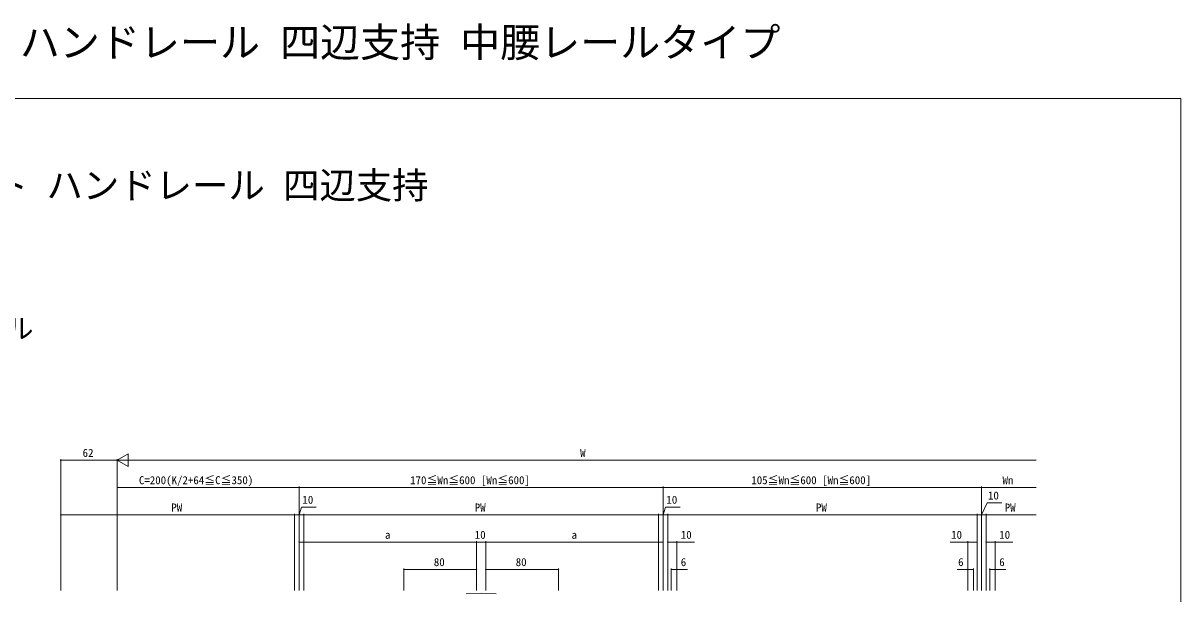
# Model space of a CAD drawing. Units: millimetres, scale not verified. Extents: x -990 to 990, y -1600 to 1603.
# Drawn here: x -282 to 990, y 976 to 1603 of the extents above; entities that cross this region are included whole.
import ezdxf
from ezdxf.enums import TextEntityAlignment as Align

# ---------------------------------------------------------------- set-up
doc = ezdxf.new("R2010")
doc.units = ezdxf.units.MM
doc.header["$LTSCALE"] = 8
doc.linetypes.add('DASHED3', pattern=[4, 3, -1])
for name, color, linetype, lineweight in [('0-0_0', 3, 'Continuous', 9), ('0-1_USER1', 7, 'Continuous', 9), ('0-3_YKK_11', 4, 'DASHED3', 9), ('0-6_YKK_D', 6, 'Continuous', 9)]:
    doc.layers.add(name, color=color, linetype=linetype, lineweight=lineweight)
doc.styles.add('ＭＳ ゴシック', font='')
doc.styles.get('ＭＳ ゴシック').set_extended_font_data('MS Gothic')

msp = doc.modelspace()

# ---------------------------------------------------------------- linework, layer by layer
at = {"layer": '0-1_USER1'}
for p, q in [((-990, 1520), (990, 1520)), ((990, 1520), (990, -1600))]:
    msp.add_line(p, q, dxfattribs=at)
at = {"layer": '0-3_YKK_11', "linetype": 'Continuous'}
for q in [(204.464, 975.818), (237.534, 975.818)]:
    msp.add_line((220.999, 976.395), q, dxfattribs=at)
at = {"layer": '0-6_YKK_D'}
for p, q in [((-241.001, 979.645), (-241.001, 1123.645)), ((-241.001, 1122.645), (-179.001, 1122.645)), ((-179.001, 1122.645), (-166.877, 1129.645)), ((-179.001, 979.645), (-179.001, 1123.645)), ((-179.001, 979.645), (-179.001, 1123.645)), ((-179.001, 1122.645), (-166.877, 1115.645)), ((-179.001, 1122.645), (-154.752, 1122.645)), ((-166.877, 1115.645), (-166.877, 1129.645)), ((-165.001, 1122.645), (830.999, 1122.645)), ((-179.001, 979.645), (-179.001, 1093.645)), ((-179.001, 1092.645), (20.999, 1092.645)), ((20.999, 979.645), (20.999, 1093.645)), ((20.999, 979.645), (20.999, 1093.645)), ((20.999, 1092.645), (420.999, 1092.645)), ((420.999, 979.645), (420.999, 1093.645)), ((420.999, 979.645), (420.999, 1093.645)), ((420.999, 1092.645), (770.999, 1092.645)), ((770.999, 979.645), (770.999, 1093.645)), ((770.999, 979.645), (770.999, 1093.645)), ((770.999, 1092.645), (830.999, 1092.645)), ((-241.001, 979.645), (-241.001, 1063.645)), ((-241.001, 1062.645), (15.999, 1062.645)), ((15.999, 979.645), (15.999, 1063.645)), ((15.999, 979.645), (15.999, 1063.645)), ((15.999, 1062.645), (25.999, 1062.645)), ((25.999, 979.645), (25.999, 1063.645)), ((25.999, 979.645), (25.999, 1063.645)), ((25.999, 1062.645), (415.999, 1062.645)), ((415.999, 979.645), (415.999, 1063.645)), ((415.999, 979.645), (415.999, 1063.645)), ((415.999, 1062.645), (425.999, 1062.645)), ((425.999, 979.645), (425.999, 1063.645)), ((425.999, 979.645), (425.999, 1063.645)), ((425.999, 1062.645), (765.999, 1062.645)), ((765.999, 979.645), (765.999, 1063.645)), ((765.999, 979.645), (765.999, 1063.645)), ((765.999, 1062.645), (775.999, 1062.645)), ((775.999, 979.645), (775.999, 1063.645)), ((775.999, 979.645), (775.999, 1063.645)), ((775.999, 1062.645), (830.999, 1062.645)), ((20.999, 979.645), (20.999, 1033.645)), ((20.999, 1032.645), (215.999, 1032.645)), ((215.999, 979.645), (215.999, 1033.645)), ((215.999, 979.645), (215.999, 1033.645)), ((215.999, 1032.645), (225.999, 1032.645)), ((225.999, 979.645), (225.999, 1033.645)), ((225.999, 979.645), (225.999, 1033.645)), ((225.999, 1032.645), (420.999, 1032.645)), ((420.999, 979.645), (420.999, 1033.645)), ((425.999, 979.645), (425.999, 1033.645)), ((435.999, 979.645), (435.999, 1033.645)), ((755.999, 979.645), (755.999, 1033.645)), ((765.999, 979.645), (765.999, 1033.645)), ((775.999, 979.645), (775.999, 1033.645)), ((785.999, 979.645), (785.999, 1033.645)), ((135.999, 979.645), (135.999, 1003.645)), ((215.999, 1002.645), (135.999, 1002.645)), ((215.999, 979.645), (215.999, 1003.645)), ((225.999, 979.645), (225.999, 1003.645)), ((225.999, 1002.645), (305.999, 1002.645)), ((305.999, 979.645), (305.999, 1003.645)), ((429.999, 979.645), (429.999, 1003.645)), ((435.999, 979.645), (435.999, 1003.645)), ((755.999, 979.645), (755.999, 1003.645)), ((761.999, 979.645), (761.999, 1003.645)), ((779.999, 979.645), (779.999, 1003.645)), ((785.999, 979.645), (785.999, 1003.645))]:
    msp.add_line(p, q, dxfattribs=at)
for points in [[(20.999, 1062.645), (23.549, 1071.145), (39.629, 1071.145)], [(420.999, 1062.645), (423.549, 1071.145), (439.629, 1071.145)], [(770.999, 1062.645), (777.003, 1075.797), (793.083, 1075.797)], [(425.999, 1032.645), (435.999, 1032.645), (455.479, 1032.645)], [(765.999, 1032.645), (755.999, 1032.645), (736.519, 1032.645)], [(775.999, 1032.645), (785.999, 1032.645), (805.479, 1032.645)], [(429.999, 1002.645), (435.999, 1002.645), (447.799, 1002.645)], [(761.999, 1002.645), (755.999, 1002.645), (744.199, 1002.645)], [(779.999, 1002.645), (785.999, 1002.645), (797.799, 1002.645)]]:
    msp.add_lwpolyline(points, dxfattribs=at)
for centre, start, end in [((-241.001, 1122.645), 0, 180), ((-241.001, 1122.645), 180, 0), ((-179.001, 1092.645), 0, 180), ((-179.001, 1092.645), 180, 0), ((20.999, 1092.645), 0, 180), ((20.999, 1092.645), 0, 180), ((20.999, 1092.645), 180, 0), ((20.999, 1092.645), 180, 0), ((420.999, 1092.645), 0, 180), ((420.999, 1092.645), 0, 180), ((420.999, 1092.645), 180, 0), ((420.999, 1092.645), 180, 0), ((770.999, 1092.645), 0, 180), ((770.999, 1092.645), 0, 180), ((770.999, 1092.645), 180, 0), ((770.999, 1092.645), 180, 0), ((-241.001, 1062.645), 0, 180), ((-241.001, 1062.645), 180, 0), ((15.999, 1062.645), 0, 180), ((15.999, 1062.645), 0, 180), ((15.999, 1062.645), 180, 0), ((15.999, 1062.645), 180, 0), ((25.999, 1062.645), 0, 180), ((25.999, 1062.645), 0, 180), ((25.999, 1062.645), 180, 0), ((25.999, 1062.645), 180, 0), ((415.999, 1062.645), 0, 180), ((415.999, 1062.645), 0, 180), ((415.999, 1062.645), 180, 0), ((415.999, 1062.645), 180, 0), ((425.999, 1062.645), 0, 180), ((425.999, 1062.645), 0, 180), ((425.999, 1062.645), 180, 0), ((425.999, 1062.645), 180, 0), ((765.999, 1062.645), 0, 180), ((765.999, 1062.645), 0, 180), ((765.999, 1062.645), 180, 0), ((765.999, 1062.645), 180, 0), ((775.999, 1062.645), 0, 180), ((775.999, 1062.645), 0, 180), ((775.999, 1062.645), 180, 0), ((775.999, 1062.645), 180, 0), ((20.999, 1032.645), 0, 180), ((20.999, 1032.645), 180, 0), ((215.999, 1032.645), 0, 180), ((215.999, 1032.645), 0, 180), ((215.999, 1032.645), 180, 0), ((215.999, 1032.645), 180, 0), ((225.999, 1032.645), 0, 180), ((225.999, 1032.645), 0, 180), ((225.999, 1032.645), 180, 0), ((225.999, 1032.645), 180, 0), ((420.999, 1032.645), 0, 180), ((420.999, 1032.645), 180, 0), ((425.999, 1032.645), 0, 180), ((425.999, 1032.645), 180, 0), ((435.999, 1032.645), 0, 180), ((435.999, 1032.645), 180, 0), ((755.999, 1032.645), 0, 180), ((755.999, 1032.645), 180, 0), ((765.999, 1032.645), 0, 180), ((765.999, 1032.645), 180, 0), ((775.999, 1032.645), 0, 180), ((775.999, 1032.645), 180, 0), ((785.999, 1032.645), 0, 180), ((785.999, 1032.645), 180, 0), ((135.999, 1002.645), 0, 180), ((135.999, 1002.645), 180, 0), ((215.999, 1002.645), 0, 180), ((215.999, 1002.645), 180, 0), ((225.999, 1002.645), 0, 180), ((225.999, 1002.645), 180, 0), ((305.999, 1002.645), 0, 180), ((305.999, 1002.645), 180, 0), ((429.999, 1002.645), 0, 180), ((429.999, 1002.645), 180, 0), ((435.999, 1002.645), 0, 180), ((435.999, 1002.645), 180, 0), ((755.999, 1002.645), 0, 180), ((755.999, 1002.645), 180, 0), ((761.999, 1002.645), 0, 180), ((761.999, 1002.645), 180, 0), ((779.999, 1002.645), 0, 180), ((779.999, 1002.645), 180, 0), ((785.999, 1002.645), 0, 180), ((785.999, 1002.645), 180, 0)]:
    msp.add_arc(centre, 0.212, start, end, dxfattribs=at)

# ---------------------------------------------------------------- texts
at = {"layer": '0-0_0', "style": 'ＭＳ ゴシック'}
for s, height, p in [('アルミ手すり・笠木 エルビュート ハンドレール 四辺支持 中腰レールタイプ', 32.26, (-990, 1556)), ('■アルミ手すり・笠木 エルビュート ハンドレール 四辺支持', 29.33, (-936.793, 1401.237)), ('●ポリカーボネートパネル・パンチングパネル', 21.99, (-900.914, 1249.659))]:
    msp.add_text(s, height=height, dxfattribs=at).set_placement(p, align=Align.BOTTOM_LEFT)
at = {"layer": '0-6_YKK_D', "style": 'ＭＳ ゴシック'}
for s, p in [('62', (-217.041, 1123.645)), ('W', (329.799, 1123.645)), ('C=200(K/2+64≦C≦350)', (-155.161, 1093.645)), ('170≦Wn≦600 [Wn≦600]', (142.919, 1093.645)), ('105≦Wn≦600 [Wn≦600]', (517.919, 1093.645)), ('Wn', (793.959, 1093.645)), ('10', (24.549, 1072.145)), ('10', (424.549, 1072.145)), ('10', (778.003, 1076.797)), ('PW', (-119.541, 1063.645)), ('PW', (213.959, 1063.645)), ('PW', (588.959, 1063.645)), ('PW', (796.459, 1063.645)), ('10', (213.959, 1033.645)), ('10', (440.399, 1033.645)), ('10', (737.519, 1033.645)), ('10', (790.399, 1033.645)), ('a', (115.299, 1033.645)), ('a', (320.299, 1033.645)), ('80', (168.959, 1003.645)), ('80', (258.959, 1003.645)), ('6', (440.399, 1003.645)), ('6', (745.199, 1003.645)), ('6', (790.399, 1003.645))]:
    msp.add_text(s, height=8.798, dxfattribs=at).set_placement(p, align=Align.BOTTOM_LEFT)

doc.saveas('drawing.dxf')
